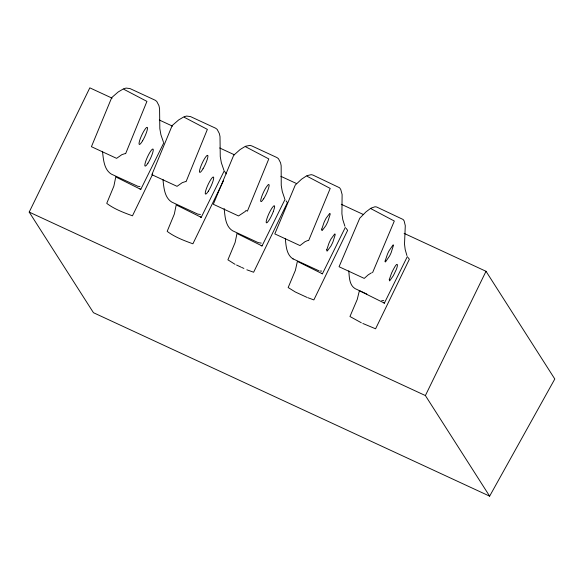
<?xml version="1.0" encoding="UTF-8"?>
<svg xmlns="http://www.w3.org/2000/svg" width="584" height="584" viewBox="0 0 584 584"><rect width="100%" height="100%" fill="white"/><g stroke="black" fill="none" stroke-linecap="round" stroke-linejoin="round"><path stroke-width="0.88" d="M115.61 177.697L113.895 186.092L106.733 203.371C114.252 209.072 123.567 212.583 132.473 215.81L152.716 174.076M139.941 188.968L140.788 189.391L115.588 176.835M176.047 205.678L174.331 214.08L167.17 231.359C174.689 237.06 183.996 240.572 192.903 243.798L223.475 180.785M176.025 204.823L201.224 217.343L224.234 170.842M236.841 234.242L235.089 242.572L227.906 259.822L235.075 264.348M261.179 245.506L262.026 245.937L236.834 233.396M297.212 262.121L295.387 270.348L288.168 287.54L295.278 291.971L307.031 297.409M321.55 273.385L322.39 273.816L297.212 261.296M359.204 291.416L357.247 299.431L349.955 316.506L361.335 322.777M383.542 302.687L384.381 303.111L359.233 290.628M273.341 211.503L274.465 207.846A8.899 1.584 -65.2 0 0 273.436 206.225L272.078 207.919A9.6 1.708 -65.2 0 0 267.092 218.139L266.341 220.774A8.899 1.584 -65.2 0 0 267.37 222.387L268.72 220.694A9.614 1.708 -65.2 0 0 273.334 211.51M125.604 153.731L146.934 101.39L123.253 88.994L118.202 91.965L111.727 97.586L91.425 146.686L116.603 158.352L121.844 154.665L125.013 153.614M186.04 181.712L207.371 129.378L183.69 116.975L178.638 119.954L172.163 125.575L151.862 174.674L177.04 186.332L182.281 182.646L185.449 181.602M308.688 240.462L330.208 188.428L306.469 175.945L301.585 179.171L295.278 185.062L274.808 233.899L299.993 245.565L305.082 241.637L308.118 240.396M372.555 272.699L394.317 221.037L370.519 208.459L365.839 212.007L359.744 218.233L339.07 266.742L364.248 278.407L368.234 274.83L371.453 272.83M404.128 233.381L486.012 271.297L554.8 379.009L489.64 496.159L93.455 312.703L29.2 212.094L89.819 87.841L112.157 98.178M489.64 496.159L425.386 395.558L486.012 271.297M140.788 189.391L163.797 142.854M262.026 245.937L285.029 199.392M322.39 273.816L345.385 227.256M384.381 303.111L407.362 256.522M263.669 198.786L261.814 201.188A8.899 1.584 -65.2 0 1 260.873 199.399L261.654 196.72A9.614 1.708 -65.2 0 1 266.151 187.325L268.005 184.916A8.899 1.584 -65.2 0 1 268.947 186.705L268.166 189.384A9.614 1.708 -65.2 0 1 263.669 198.779M370.957 208.167L375.008 206.765L376.622 206.984L403.121 219.489L404.143 220.942L405.289 225.658L404.508 244.076L405.179 249.536L406.909 255.522M245.499 211.306L238.513 215.941L213.328 204.276L233.695 155.271L240.104 149.555L245.09 146.489L268.793 158.914L247.397 211.138L245.747 210.371M306.928 175.689L311.221 174.66L312.951 175.069L339.574 187.763L340.72 189.406L342.114 194.508L341.91 213.824L342.808 219.65L344.874 226.154M245.565 146.241L249.974 145.394L251.762 145.905L276.94 157.563L278.444 158.687L280.554 162.768L281.159 165.71L281.24 185.478L282.262 191.479L284.707 198.764M123.728 88.761L126.1 88.082L130.028 88.585L155.213 100.244L156.746 101.426L158.936 105.624L159.571 108.617L159.826 128.648L160.914 134.765L163.469 142.211M184.164 116.742L186.537 116.063L190.464 116.574L215.649 128.232L217.182 129.414L219.365 133.605L220.007 136.605L220.256 156.636L221.351 162.746L223.898 170.2M383.79 300.585L381.673 300.658M319.944 271.034L321.674 271.086M261.245 243.112L258.369 242.674M138.153 186.318L139.97 186.508M200.407 214.496L198.02 214.153M137.59 186.172L111.325 174.098C103.894 169.513 103.39 159.133 102.499 151.351M246.828 269.793L253.631 272.232L287.379 202.677L286.102 200.881M318.886 270.786L292.723 258.727C286.313 254.441 285.985 245.36 285.328 238.433M307.885 297.723L313.863 299.913L347.626 230.359L346.108 228.329M197.472 213.97L171.762 202.079C164.33 197.501 163.827 187.121 162.929 179.339M292.723 258.727L293.204 258.946M159.301 120.012L172.535 126.137M219.679 147.971L234.564 154.862M280.882 176.317L296.599 183.588M341.268 204.276L363.598 214.613M257.843 242.462L232.666 230.797C225.336 226.409 225.001 216.153 224.176 208.59M366.854 294.066L355.101 288.627C349.225 285.131 349.276 276.801 348.816 270.786M362.81 323.456L375.592 328.792L409.362 259.26L408.004 257.478M236.549 265.034L240.951 267.071M241.688 267.414L243.893 268.436M29.2 212.094L425.386 395.558M200.378 216.949L201.224 217.379M224.709 171.608L226.388 173.908M385.126 261.084L385.119 261.493A6.336 1.124 -65.2 0 0 385.528 261.88L389.535 256.026A11.432 2.037 -65.2 0 0 391.119 252.726L393.477 245.309A6.336 1.124 -65.2 0 0 393.069 244.93L389.061 250.784A11.432 2.037 -65.2 0 0 387.484 254.084L385.126 261.084M326.814 249.682L326.763 250.222A7.986 1.423 -65.2 0 0 327.266 251.011L330.858 246.156A10.183 1.81 -65.2 0 0 332.975 241.812L335.179 234.797A7.986 1.423 -65.2 0 0 334.676 234.001L331.091 238.856A10.183 1.81 -65.2 0 0 328.967 243.207L326.814 249.682M321.806 229.052L321.74 229.614A7.986 1.423 -65.2 0 0 322.2 230.498L325.741 225.796A10.183 1.81 -65.2 0 0 327.872 221.467L330.15 214.343A7.986 1.423 -65.2 0 0 329.69 213.459L326.157 218.161A10.183 1.81 -65.2 0 0 324.025 222.489L321.806 229.052M389.265 279.692L389.652 280.919L393.163 275.947A11.403 2.029 -65.2 0 0 395.28 271.604C398.346 266.041 398.354 259.887 393.609 268.976A11.403 2.029 -65.2 0 0 391.484 273.319L389.265 279.692M208.349 191.194A9.402 1.672 -65.2 0 0 213.569 177.156A9.402 1.672 -65.2 0 0 206.51 188.311A9.402 1.672 -65.2 0 0 208.349 191.194M203.028 168.761A9.402 1.672 -65.2 0 0 207.663 155.337A9.402 1.672 -65.2 0 0 200.429 167.491A9.402 1.672 -65.2 0 0 203.028 168.761M147.913 163.206A9.402 1.672 -65.2 0 0 153.139 149.175A9.402 1.672 -65.2 0 0 146.073 160.33A9.402 1.672 -65.2 0 0 147.913 163.206M142.598 140.78A9.402 1.672 -65.2 0 0 147.226 127.348A9.402 1.672 -65.2 0 0 139.992 139.503A9.402 1.672 -65.2 0 0 142.598 140.78"/></g></svg>
